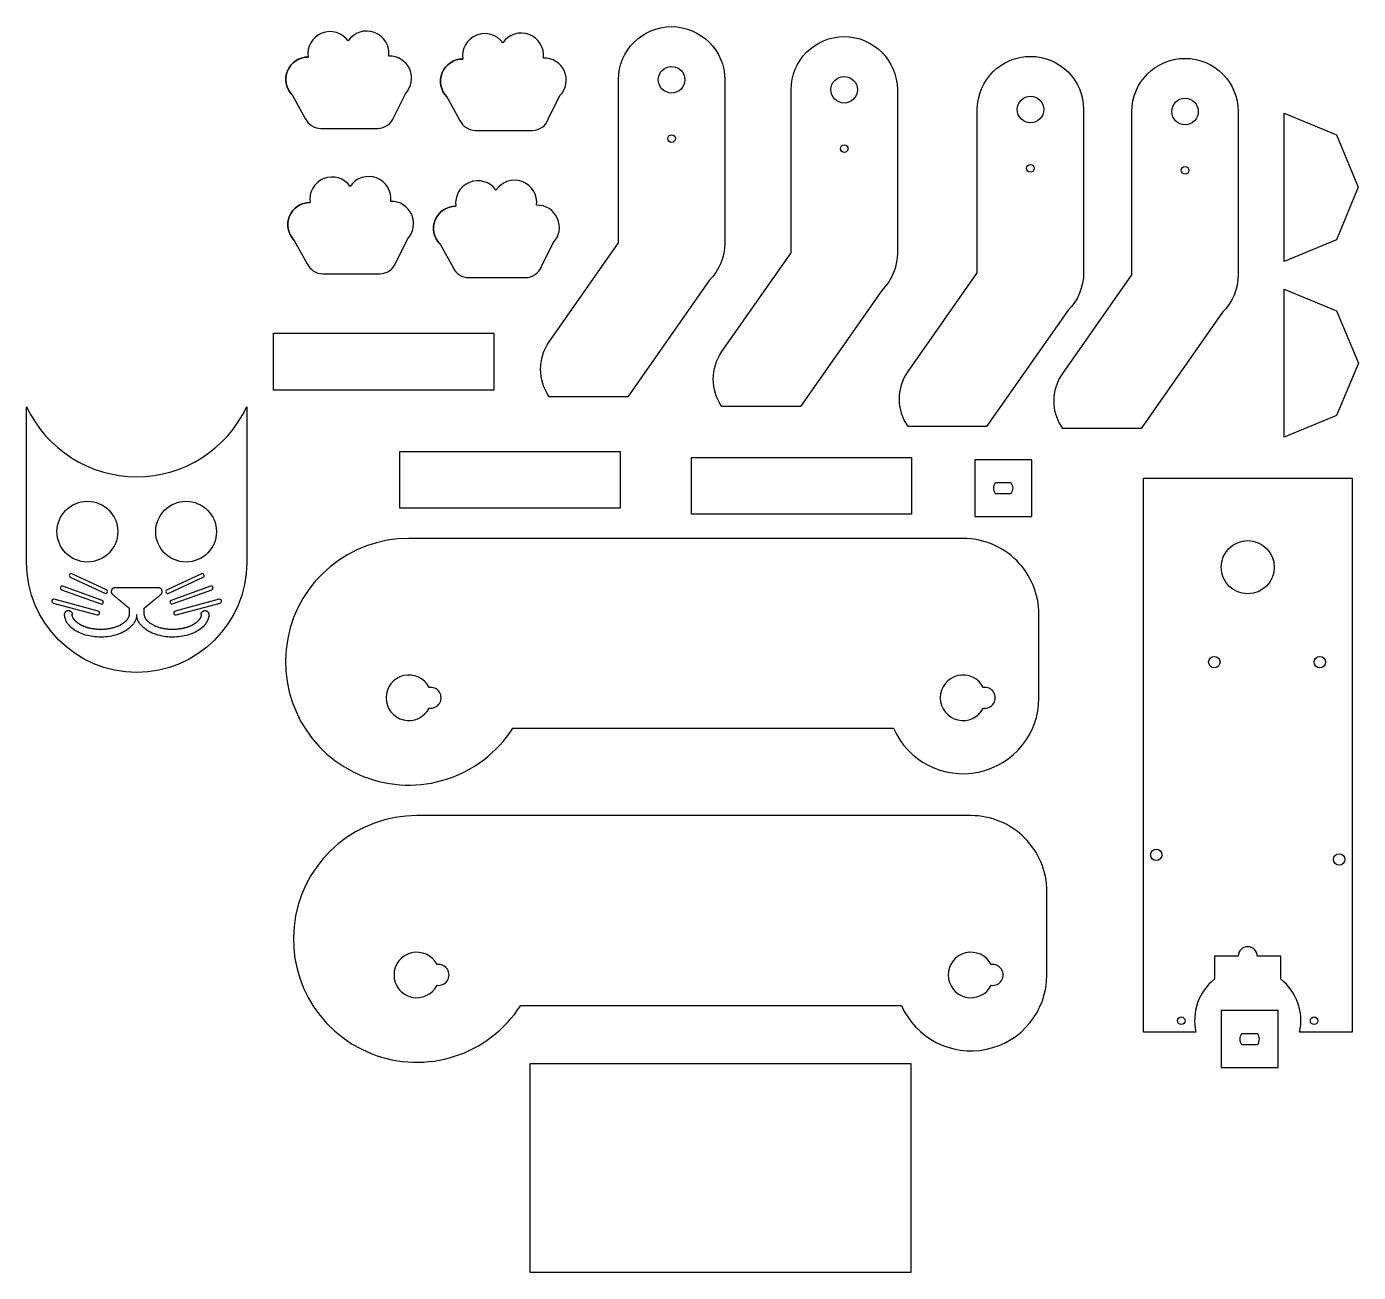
# Model space of a CAD drawing. Header units: millimetres. Extents: x 4691 to 5042, y 3256 to 3584.
import ezdxf

# ---------------------------------------------------------------- set-up
doc = ezdxf.new("R2010")
doc.units = ezdxf.units.MM

msp = doc.modelspace()

# ---------------------------------------------------------------- linework, layer by layer
msp.add_line((4818.85, 3398.93), (4919.13, 3398.93))
for points in [[(4760.76, 3565.78, -0.67028), (4764.93, 3575.77, 0.67028), (4760.76, 3565.78), (4764.19, 3559.61, 0.293709), (4768.29, 3556.98), (4783.26, 3556.98, 0.312374), (4787.47, 3559.9), (4790.55, 3566.12, 0.674687), (4786.17, 3576.04, 0.792727), (4775.49, 3580.01, 0.789644), (4764.93, 3575.77)], [(4801.49, 3565.26, -0.67028), (4805.66, 3575.25, 0.67028), (4801.49, 3565.26), (4804.92, 3559.09, 0.293709), (4809.02, 3556.46), (4823.99, 3556.46, 0.312374), (4828.2, 3559.38), (4831.28, 3565.6, 0.674687), (4826.9, 3575.52, 0.792727), (4816.22, 3579.49, 0.789644), (4805.66, 3575.25)], [(4761.28, 3527.47, -0.67028), (4765.46, 3537.46, 0.67028), (4761.28, 3527.47), (4764.72, 3521.3, 0.293709), (4768.81, 3518.67), (4783.78, 3518.67, 0.312374), (4788, 3521.58), (4791.08, 3527.81, 0.674687), (4786.69, 3537.73, 0.792727), (4776.01, 3541.7, 0.789644), (4765.46, 3537.46)], [(4799.69, 3526.46, -0.67028), (4803.86, 3536.45, 0.67028), (4799.69, 3526.46), (4803.12, 3520.3, 0.293709), (4807.22, 3517.66), (4822.19, 3517.66, 0.312374), (4826.4, 3520.58), (4829.48, 3526.8, 0.674687), (4825.1, 3536.73, 0.792727), (4814.42, 3540.7, 0.789644), (4803.86, 3536.45)]]:
    msp.add_lwpolyline(points, format="xyb")
for points in [[(4870.58, 3516.89), (4849.15, 3486.28), (4828.46, 3486.28, -0.315299), (4828.46, 3500.76), (4846.69, 3526.79), (4846.69, 3569.79, -1), (4874.69, 3569.79), (4874.69, 3526.79, -0.198912)], [(4916.06, 3514.26), (4894.63, 3483.65), (4873.94, 3483.65, -0.315299), (4873.94, 3498.14), (4892.16, 3524.16), (4892.16, 3567.16, -1), (4920.16, 3567.16), (4920.16, 3524.16, -0.198912)], [(4965.13, 3509.05), (4943.69, 3478.43), (4923, 3478.43, -0.315299), (4923, 3492.92), (4941.23, 3518.95), (4941.23, 3561.95, -1), (4969.23, 3561.95), (4969.23, 3518.95, -0.198912)], [(5005.85, 3508.52), (4984.42, 3477.91), (4963.73, 3477.91, -0.315299), (4963.73, 3492.4), (4981.95, 3518.42), (4981.95, 3561.42, -1), (5009.95, 3561.42), (5009.95, 3518.42, -0.198912)], [(4690.77, 3442.63), (4690.77, 3483.64, 0.636974), (4748.77, 3483.64), (4748.77, 3442.63, -1)], [(4946.05, 3463.67), (4950.05, 3463.67, -0.333333), (4950.05, 3460.67), (4946.05, 3460.67, -0.333333)], [(5039.97, 3453.84), (5039.97, 3318.84), (5026.14, 3318.84, 0.285289), (5021.22, 3332.77), (5021.22, 3338.84), (5014.97, 3338.84, 1), (5009.97, 3338.84), (5003.72, 3338.84), (5003.72, 3332.77, 0.285289), (4998.79, 3318.84), (4984.97, 3318.84), (4984.97, 3464.84), (5039.97, 3464.84)], [(4957.46, 3428.93, 0.414214), (4937.46, 3448.93), (4791.46, 3448.93, 1.687898), (4818.85, 3398.93), (4919.13, 3398.93, 0.812836), (4957.46, 3406.93)], [(4702.71, 3439.6, 1), (4702.28, 3438.7), (4711.35, 3434.47, 1), (4711.77, 3435.38)], [(4727.77, 3435.38, 1), (4728.19, 3434.47), (4737.26, 3438.7, 1), (4736.83, 3439.6)], [(4710.32, 3431.65, 1), (4710.66, 3432.59), (4700.33, 3436.35, 1), (4699.98, 3435.41)], [(4739.56, 3435.41, 1), (4739.21, 3436.35), (4728.88, 3432.59, 1), (4729.22, 3431.65)], [(4709.38, 3428.81, 1), (4709.64, 3429.77), (4698.05, 3432.88, 1), (4697.79, 3431.91)], [(4741.75, 3431.91, 1), (4741.49, 3432.88), (4729.9, 3429.77, 1), (4730.16, 3428.81)], [(4796.81, 3404.21, 1.158703), (4796.81, 3409.65, 4.171331)], [(4942.81, 3404.21, 1.158703), (4942.81, 3409.65, 4.171331)], [(4959.55, 3355.89, 0.414214), (4939.55, 3375.89), (4793.55, 3375.89, 1.687898), (4820.93, 3325.89), (4921.22, 3325.89, 0.812836), (4959.55, 3333.89)], [(4798.9, 3331.17, 1.158703), (4798.9, 3336.61, 4.171331)], [(4944.9, 3331.17, 1.158703), (4944.9, 3336.61, 4.171331)], [(5010.96, 3318.51), (5014.96, 3318.51, -0.333333), (5014.96, 3315.51), (5010.96, 3315.51, -0.333333)]]:
    msp.add_lwpolyline(points, format="xyb", close=True)
for points in [[(5035.84, 3555.27), (5041.56, 3541.45), (5035.84, 3527.64), (5022.03, 3521.91), (5022.03, 3560.99)], [(5035.9, 3508.93), (5041.62, 3495.11), (5035.9, 3481.3), (5022.08, 3475.57), (5022.08, 3514.65)], [(4755.85, 3488), (4755.85, 3503), (4813.85, 3503), (4813.85, 3488)], [(4789.13, 3456.87), (4789.13, 3471.87), (4847.13, 3471.87), (4847.13, 3456.87)], [(4865.89, 3455.29), (4865.89, 3470.29), (4923.89, 3470.29), (4923.89, 3455.29)], [(4940.55, 3454.67), (4955.55, 3454.67), (4955.55, 3469.67), (4940.55, 3469.67)], [(5005.46, 3309.51), (5020.46, 3309.51), (5020.46, 3324.51), (5005.46, 3324.51)], [(4923.68, 3310.53), (4923.68, 3255.53), (4823.4, 3255.53), (4823.4, 3310.53)]]:
    msp.add_lwpolyline(points, close=True)
for centre, radius in [((4860.69, 3569.79), 3.5), ((4906.16, 3567.16), 3.5), ((4955.23, 3561.95), 3.5), ((4995.95, 3561.42), 3.5), ((4860.69, 3554.29), 1), ((4906.16, 3551.66), 1), ((4955.23, 3546.45), 1), ((4995.95, 3545.92), 1), ((4706.77, 3450.71), 8), ((4732.77, 3450.71), 8), ((5012.47, 3441.34), 7), ((5003.67, 3416.34), 1.5), ((5031.47, 3416.34), 1.5), ((4988.37, 3365.54), 1.5), ((5036.57, 3364.34), 1.5), ((4994.97, 3321.84), 1), ((5029.97, 3321.84), 1)]:
    msp.add_circle(centre, radius)
for points, weights, degree, knots in [([(4736.77, 3428.92), (4736.77, 3428.73), (4736.74, 3428.54), (4736.59, 3428.08), (4736.45, 3427.81), (4736, 3427.23), (4735.7, 3426.93), (4734.93, 3426.35), (4734.46, 3426.08), (4733.4, 3425.61), (4732.8, 3425.41), (4731.22, 3425.03), (4730.19, 3424.92), (4728.14, 3424.93), (4727.11, 3425.07), (4725.25, 3425.54), (4724.42, 3425.89), (4723.24, 3426.6), (4722.83, 3426.93), (4722.22, 3427.6), (4722.03, 3427.92), (4721.81, 3428.46), (4721.77, 3428.69), (4721.77, 3428.92), (4721.77, 3429.47), (4721.77, 3430.02), (4721.77, 3430.57), (4723.22, 3431.76), (4724.67, 3432.96), (4726.12, 3434.15), (4726.46, 3434.43), (4726.57, 3434.85), (4726.42, 3435.26), (4726.28, 3435.67), (4725.92, 3435.92), (4725.48, 3435.92), (4721.67, 3435.92), (4717.87, 3435.92), (4714.06, 3435.92), (4713.62, 3435.92), (4713.26, 3435.67), (4713.12, 3435.26), (4712.97, 3434.85), (4713.08, 3434.43), (4713.42, 3434.15), (4714.87, 3432.96), (4716.32, 3431.76), (4717.77, 3430.57), (4717.77, 3430.02), (4717.77, 3429.47), (4717.77, 3428.92), (4717.77, 3428.69), (4717.73, 3428.46), (4717.51, 3427.92), (4717.32, 3427.6), (4716.71, 3426.93), (4716.3, 3426.6), (4715.12, 3425.89), (4714.29, 3425.54), (4712.43, 3425.07), (4711.4, 3424.93), (4709.35, 3424.92), (4708.32, 3425.03), (4706.74, 3425.41), (4706.14, 3425.61), (4705.08, 3426.08), (4704.61, 3426.35), (4703.84, 3426.93), (4703.54, 3427.23), (4703.09, 3427.81), (4702.95, 3428.08), (4702.8, 3428.54), (4702.77, 3428.73), (4702.77, 3428.92)], [1, 1, 1, 1, 1, 1, 1, 1, 1, 1, 1, 1, 1, 1, 1, 1, 1, 1, 1, 1, 1, 1, 1, 1, 1, 1, 1, 1, 1, 1, 0.878553067312, 0.878553067312, 1, 0.878553067312, 0.878553067312, 1, 1, 1, 1, 0.878553067312, 0.878553067312, 1, 0.878553067312, 0.878553067312, 1, 1, 1, 1, 1, 1, 1, 1, 1, 1, 1, 1, 1, 1, 1, 1, 1, 1, 1, 1, 1, 1, 1, 1, 1, 1, 1, 1, 1, 1], 3, [0, 0, 0, 0, 0.201185, 0.201185, 0.45318, 0.45318, 0.705176, 0.705176, 0.957171, 0.957171, 1.209166, 1.209166, 1.583466, 1.583466, 1.957766, 1.957766, 2.332066, 2.332066, 2.615514, 2.615514, 2.898963, 2.898963, 3.141631, 3.141631, 3.141631, 4.141631, 4.141631, 4.141631, 5.141631, 5.141631, 5.141631, 6.367965, 6.367965, 6.367965, 7.594299, 7.594299, 7.594299, 8.594299, 8.594299, 8.594299, 9.820633, 9.820633, 9.820633, 11.046968, 11.046968, 11.046968, 12.046968, 12.046968, 12.046968, 13.046968, 13.046968, 13.046968, 13.289636, 13.289636, 13.573084, 13.573084, 13.856533, 13.856533, 14.230833, 14.230833, 14.605133, 14.605133, 14.979433, 14.979433, 15.231428, 15.231428, 15.483423, 15.483423, 15.735418, 15.735418, 15.987413, 15.987413, 16.188598, 16.188598, 16.188598, 16.188598]), ([(4736.77, 3428.92), (4736.77, 3429.5), (4737.27, 3429.79), (4737.77, 3430.08), (4738.27, 3429.79), (4738.77, 3429.5), (4738.77, 3428.92), (4738.77, 3422.92), (4729.27, 3422.92), (4719.77, 3422.92), (4719.77, 3428.92), (4719.77, 3422.92), (4710.27, 3422.92), (4700.77, 3422.92), (4700.77, 3428.92), (4700.77, 3429.5), (4701.27, 3429.79), (4701.77, 3430.08), (4702.27, 3429.79), (4702.77, 3429.5), (4702.77, 3428.92)], [1, 0.865758375071, 1, 0.865758375071, 1, 0.865758375071, 1, 0.707106781187, 1, 0.707106781187, 1, 0.707106781187, 1, 0.707106781187, 1, 0.865758375071, 1, 0.865758375071, 1, 0.865758375071, 1], 2, [0, 0, 0, 1.048265, 1.048265, 2.09653, 2.09653, 3.144796, 3.144796, 4.715592, 4.715592, 6.286388, 6.286388, 7.857184, 7.857184, 9.427981, 9.427981, 10.476246, 10.476246, 11.524511, 11.524511, 12.572776, 12.572776, 12.572776])]:
    msp.add_rational_spline(points, weights, degree=degree, knots=knots)

doc.saveas('drawing.dxf')
